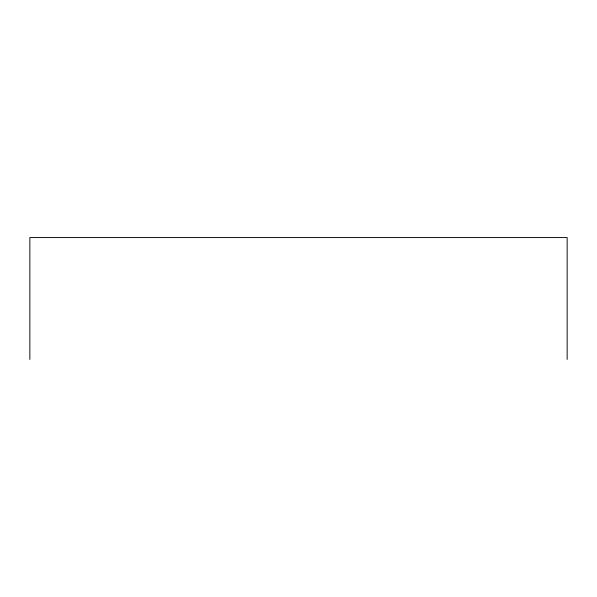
<?xml version="1.0" encoding="UTF-8"?>
<svg xmlns="http://www.w3.org/2000/svg" width="597" height="597" viewBox="0 0 597 597"><rect width="100%" height="100%" fill="white"/><g stroke="black" fill="none" stroke-linecap="round" stroke-linejoin="round"><path stroke-width="0.9" d="M567.15 359.431L567.15 237.569L29.85 237.569L29.85 359.431"/></g></svg>
